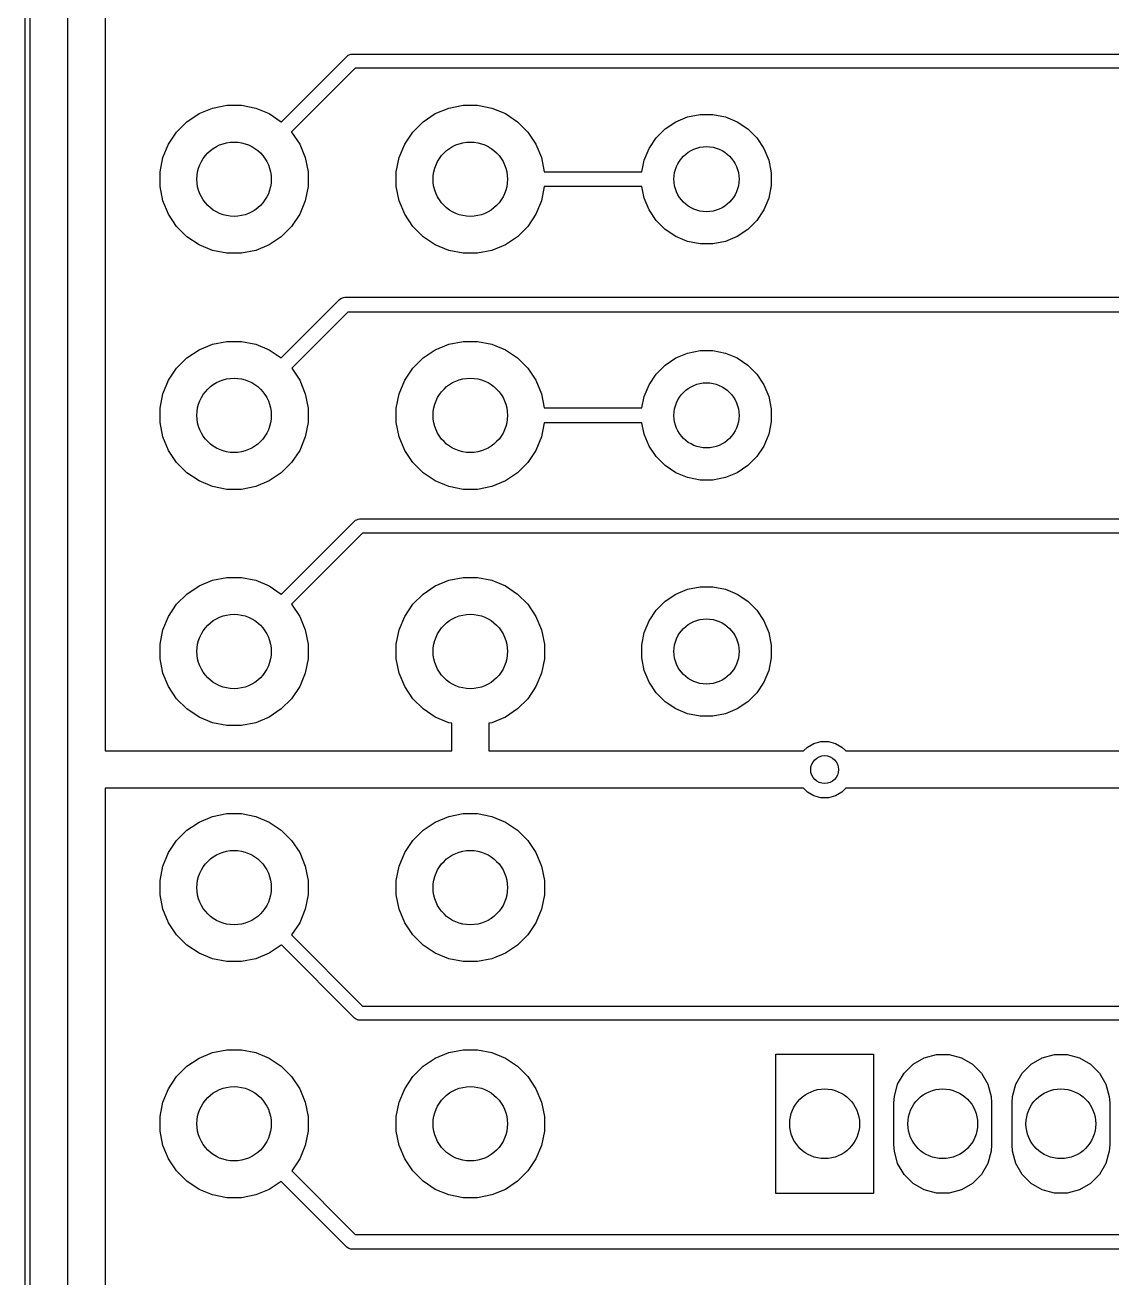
# Model space of a CAD drawing. Header units: millimetres. Extents: x 61.3 to 86.1, y -126.7 to -74.
# Drawn here: x 61.25 to 72.94, y -113.42 to -99.94 of the extents above; entities that cross this region are included whole.
import ezdxf

# ---------------------------------------------------------------- set-up
doc = ezdxf.new("R2010")
doc.units = ezdxf.units.MM
doc.layers.add('Edge.Cuts', color=254, linetype='CONTINUOUS', true_color=0xd0d2cd)
doc.layers.add('F.Cu', color=13, linetype='CONTINUOUS', true_color=0xc83434)

msp = doc.modelspace()

# ---------------------------------------------------------------- linework, layer by layer
at = {"layer": 'Edge.Cuts', "linetype": 'CONTINUOUS'}
for p, q in [((61.2525, -126.6825), (61.2525, -73.97745)), ((61.3025, -74.00245), (61.3025, -126.6575))]:
    msp.add_line(p, q, dxfattribs=at)
at = {"layer": 'Edge.Cuts'}
for centre, radius in [((63.5, -101.6), 0.4), ((63.5, -101.6), 0.4), ((66.04, -101.6), 0.4), ((66.04, -101.6), 0.4), ((68.58, -101.6), 0.35), ((68.58, -101.6), 0.35), ((63.5, -104.14), 0.4), ((63.5, -104.14), 0.4), ((66.04, -104.14), 0.4), ((66.04, -104.14), 0.4), ((68.58, -104.14), 0.35), ((68.58, -104.14), 0.35), ((63.5, -106.68), 0.4), ((63.5, -106.68), 0.4), ((66.04, -106.68), 0.4), ((66.04, -106.68), 0.4), ((68.58, -106.68), 0.35), ((68.58, -106.68), 0.35), ((63.5, -109.22), 0.4), ((63.5, -109.22), 0.4), ((66.04, -109.22), 0.4), ((66.04, -109.22), 0.4), ((63.5, -111.76), 0.4), ((63.5, -111.76), 0.4), ((66.04, -111.76), 0.4), ((66.04, -111.76), 0.4), ((69.85, -111.76), 0.375), ((69.85, -111.76), 0.375), ((71.12, -111.76), 0.375), ((71.12, -111.76), 0.375), ((72.39, -111.76), 0.375), ((72.39, -111.76), 0.375)]:
    msp.add_circle(centre, radius, dxfattribs=at)
at = {"layer": 'F.Cu', "linetype": 'CONTINUOUS'}
for p, q in [((61.7125, -119.38), (61.7125, -95.25)), ((62.1125, -95.45), (62.1125, -107.75)), ((64.73571, -100.263309), (64.755134, -100.255264)), ((64.755134, -100.255264), (64.77, -100.2538)), ((64.77, -100.2538), (79.400066, -100.2538)), ((64.009079, -100.983156), (64.716118, -100.276119)), ((64.716118, -100.276119), (64.727665, -100.266642)), ((64.727665, -100.266642), (64.73571, -100.263309)), ((64.801563, -100.4062), (64.116843, -101.09092)), ((79.400066, -100.4062), (64.801563, -100.4062)), ((62.992485, -100.981592), (63.122883, -100.894463)), ((63.122883, -100.894463), (63.267772, -100.834448)), ((63.267772, -100.834448), (63.421586, -100.803852)), ((63.421586, -100.803852), (63.578414, -100.803852)), ((63.578414, -100.803852), (63.732228, -100.834448)), ((63.732228, -100.834448), (63.877117, -100.894463)), ((63.877117, -100.894463), (64.007515, -100.981592)), ((65.532485, -100.981592), (65.662883, -100.894463)), ((65.662883, -100.894463), (65.807772, -100.834448)), ((65.807772, -100.834448), (65.961586, -100.803852)), ((65.961586, -100.803852), (66.118414, -100.803852)), ((66.118414, -100.803852), (66.272228, -100.834448)), ((66.272228, -100.834448), (66.417117, -100.894463)), ((66.417117, -100.894463), (66.547515, -100.981592)), ((68.250022, -100.982655), (68.376801, -100.930142)), ((68.376801, -100.930142), (68.511388, -100.903371)), ((68.511388, -100.903371), (68.648612, -100.903371)), ((68.648612, -100.903371), (68.783199, -100.930142)), ((68.783199, -100.930142), (68.909978, -100.982655)), ((62.881592, -101.092485), (62.992485, -100.981592)), ((64.007515, -100.981592), (64.009079, -100.983156)), ((65.421592, -101.092485), (65.532485, -100.981592)), ((66.547515, -100.981592), (66.658408, -101.092485)), ((68.038893, -101.155925), (68.135925, -101.058893)), ((68.135925, -101.058893), (68.250022, -100.982655)), ((68.909978, -100.982655), (69.024075, -101.058893)), ((69.024075, -101.058893), (69.121107, -101.155925)), ((62.794463, -101.222883), (62.881592, -101.092485)), ((64.116843, -101.09092), (64.118408, -101.092485)), ((64.118408, -101.092485), (64.205537, -101.222883)), ((65.334463, -101.222883), (65.421592, -101.092485)), ((66.658408, -101.092485), (66.745537, -101.222883)), ((67.962655, -101.270022), (68.038893, -101.155925)), ((69.121107, -101.155925), (69.197345, -101.270022)), ((62.734448, -101.367772), (62.794463, -101.222883)), ((64.205537, -101.222883), (64.265552, -101.367772)), ((65.274448, -101.367772), (65.334463, -101.222883)), ((66.745537, -101.222883), (66.805552, -101.367772)), ((67.910142, -101.396801), (67.962655, -101.270022)), ((69.197345, -101.270022), (69.249858, -101.396801)), ((62.703852, -101.521586), (62.734448, -101.367772)), ((64.265552, -101.367772), (64.296148, -101.521586)), ((65.243852, -101.521586), (65.274448, -101.367772)), ((66.805552, -101.367772), (66.835833, -101.52)), ((67.885636, -101.52), (67.910142, -101.396801)), ((69.249858, -101.396801), (69.276629, -101.531388)), ((62.703852, -101.678414), (62.703852, -101.521586)), ((64.296148, -101.521586), (64.296148, -101.678414)), ((65.243852, -101.678414), (65.243852, -101.521586)), ((66.835833, -101.52), (67.885636, -101.52)), ((69.276629, -101.531388), (69.276629, -101.668612)), ((62.734448, -101.832228), (62.703852, -101.678414)), ((64.296148, -101.678414), (64.265552, -101.832228)), ((65.274448, -101.832228), (65.243852, -101.678414)), ((66.835833, -101.68), (66.805552, -101.832228)), ((67.885636, -101.68), (66.835833, -101.68)), ((67.910142, -101.803199), (67.885636, -101.68)), ((69.276629, -101.668612), (69.249858, -101.803199)), ((62.794463, -101.977117), (62.734448, -101.832228)), ((64.265552, -101.832228), (64.205537, -101.977117)), ((65.334463, -101.977117), (65.274448, -101.832228)), ((66.805552, -101.832228), (66.745537, -101.977117)), ((67.962655, -101.929978), (67.910142, -101.803199)), ((69.249858, -101.803199), (69.197345, -101.929978)), ((62.881592, -102.107515), (62.794463, -101.977117)), ((64.205537, -101.977117), (64.118408, -102.107515)), ((65.421592, -102.107515), (65.334463, -101.977117)), ((66.745537, -101.977117), (66.658408, -102.107515)), ((68.038893, -102.044075), (67.962655, -101.929978)), ((69.197345, -101.929978), (69.121107, -102.044075)), ((62.992485, -102.218408), (62.881592, -102.107515)), ((64.118408, -102.107515), (64.007515, -102.218408)), ((65.532485, -102.218408), (65.421592, -102.107515)), ((66.658408, -102.107515), (66.547515, -102.218408)), ((68.135925, -102.141107), (68.038893, -102.044075)), ((68.250022, -102.217345), (68.135925, -102.141107)), ((69.024075, -102.141107), (68.909978, -102.217345)), ((69.121107, -102.044075), (69.024075, -102.141107)), ((63.122883, -102.305537), (62.992485, -102.218408)), ((64.007515, -102.218408), (63.877117, -102.305537)), ((65.662883, -102.305537), (65.532485, -102.218408)), ((66.547515, -102.218408), (66.417117, -102.305537)), ((68.376801, -102.269858), (68.250022, -102.217345)), ((68.511388, -102.296629), (68.376801, -102.269858)), ((68.783199, -102.269858), (68.648612, -102.296629)), ((68.909978, -102.217345), (68.783199, -102.269858)), ((63.267772, -102.365552), (63.122883, -102.305537)), ((63.421586, -102.396148), (63.267772, -102.365552)), ((63.578414, -102.396148), (63.421586, -102.396148)), ((63.732228, -102.365552), (63.578414, -102.396148)), ((63.877117, -102.305537), (63.732228, -102.365552)), ((65.807772, -102.365552), (65.662883, -102.305537)), ((65.961586, -102.396148), (65.807772, -102.365552)), ((66.118414, -102.396148), (65.961586, -102.396148)), ((66.272228, -102.365552), (66.118414, -102.396148)), ((66.417117, -102.305537), (66.272228, -102.365552)), ((68.648612, -102.296629), (68.511388, -102.296629)), ((64.006169, -103.520692), (64.634056, -102.892806)), ((64.634056, -102.892806), (64.646179, -102.882857)), ((64.646179, -102.882857), (64.675018, -102.870912)), ((64.675018, -102.870912), (64.690625, -102.869375)), ((64.690625, -102.869375), (80.036084, -102.869375)), ((64.723763, -103.029375), (64.119307, -103.63383)), ((80.036084, -103.029375), (64.723763, -103.029375)), ((63.267772, -103.374448), (63.421586, -103.343852)), ((63.421586, -103.343852), (63.578414, -103.343852)), ((63.578414, -103.343852), (63.732228, -103.374448)), ((65.807772, -103.374448), (65.961586, -103.343852)), ((65.961586, -103.343852), (66.118414, -103.343852)), ((66.118414, -103.343852), (66.272228, -103.374448)), ((62.992485, -103.521592), (63.122883, -103.434463)), ((63.122883, -103.434463), (63.267772, -103.374448)), ((63.732228, -103.374448), (63.877117, -103.434463)), ((63.877117, -103.434463), (64.006169, -103.520692)), ((65.532485, -103.521592), (65.662883, -103.434463)), ((65.662883, -103.434463), (65.807772, -103.374448)), ((66.272228, -103.374448), (66.417117, -103.434463)), ((66.417117, -103.434463), (66.547515, -103.521592)), ((68.250022, -103.522655), (68.376801, -103.470142)), ((68.376801, -103.470142), (68.511388, -103.443371)), ((68.511388, -103.443371), (68.648612, -103.443371)), ((68.648612, -103.443371), (68.783199, -103.470142)), ((68.783199, -103.470142), (68.909978, -103.522655)), ((62.881592, -103.632485), (62.992485, -103.521592)), ((65.421592, -103.632485), (65.532485, -103.521592)), ((66.547515, -103.521592), (66.658408, -103.632485)), ((68.038893, -103.695925), (68.135925, -103.598893)), ((68.135925, -103.598893), (68.250022, -103.522655)), ((68.909978, -103.522655), (69.024075, -103.598893)), ((69.024075, -103.598893), (69.121107, -103.695925)), ((62.734448, -103.907772), (62.794463, -103.762883)), ((62.794463, -103.762883), (62.881592, -103.632485)), ((64.119307, -103.63383), (64.205537, -103.762883)), ((64.205537, -103.762883), (64.265552, -103.907772)), ((65.274448, -103.907772), (65.334463, -103.762883)), ((65.334463, -103.762883), (65.421592, -103.632485)), ((66.658408, -103.632485), (66.745537, -103.762883)), ((66.745537, -103.762883), (66.805552, -103.907772)), ((67.962655, -103.810022), (68.038893, -103.695925)), ((69.121107, -103.695925), (69.197345, -103.810022)), ((67.910142, -103.936801), (67.962655, -103.810022)), ((69.197345, -103.810022), (69.249858, -103.936801)), ((62.703852, -104.061586), (62.734448, -103.907772)), ((64.265552, -103.907772), (64.296148, -104.061586)), ((65.243852, -104.061586), (65.274448, -103.907772)), ((66.805552, -103.907772), (66.835833, -104.06)), ((67.885636, -104.06), (67.910142, -103.936801)), ((69.249858, -103.936801), (69.276629, -104.071388)), ((62.703852, -104.218414), (62.703852, -104.061586)), ((64.296148, -104.061586), (64.296148, -104.218414)), ((65.243852, -104.218414), (65.243852, -104.061586)), ((66.835833, -104.06), (67.885636, -104.06)), ((69.276629, -104.071388), (69.276629, -104.208612)), ((62.734448, -104.372228), (62.703852, -104.218414)), ((64.296148, -104.218414), (64.265552, -104.372228)), ((65.274448, -104.372228), (65.243852, -104.218414)), ((66.835833, -104.22), (66.805552, -104.372228)), ((67.885636, -104.22), (66.835833, -104.22)), ((67.910142, -104.343199), (67.885636, -104.22)), ((69.276629, -104.208612), (69.249858, -104.343199)), ((62.794463, -104.517117), (62.734448, -104.372228)), ((64.265552, -104.372228), (64.205537, -104.517117)), ((65.334463, -104.517117), (65.274448, -104.372228)), ((66.805552, -104.372228), (66.745537, -104.517117)), ((67.962655, -104.469978), (67.910142, -104.343199)), ((69.249858, -104.343199), (69.197345, -104.469978)), ((62.881592, -104.647515), (62.794463, -104.517117)), ((64.205537, -104.517117), (64.118408, -104.647515)), ((65.421592, -104.647515), (65.334463, -104.517117)), ((66.745537, -104.517117), (66.658408, -104.647515)), ((68.038893, -104.584075), (67.962655, -104.469978)), ((69.197345, -104.469978), (69.121107, -104.584075)), ((62.992485, -104.758408), (62.881592, -104.647515)), ((64.118408, -104.647515), (64.007515, -104.758408)), ((65.532485, -104.758408), (65.421592, -104.647515)), ((66.658408, -104.647515), (66.547515, -104.758408)), ((68.135925, -104.681107), (68.038893, -104.584075)), ((68.250022, -104.757345), (68.135925, -104.681107)), ((69.024075, -104.681107), (68.909978, -104.757345)), ((69.121107, -104.584075), (69.024075, -104.681107)), ((63.122883, -104.845537), (62.992485, -104.758408)), ((64.007515, -104.758408), (63.877117, -104.845537)), ((65.662883, -104.845537), (65.532485, -104.758408)), ((66.547515, -104.758408), (66.417117, -104.845537)), ((68.376801, -104.809858), (68.250022, -104.757345)), ((68.511388, -104.836629), (68.376801, -104.809858)), ((68.648612, -104.836629), (68.511388, -104.836629)), ((68.783199, -104.809858), (68.648612, -104.836629)), ((68.909978, -104.757345), (68.783199, -104.809858)), ((63.267772, -104.905552), (63.122883, -104.845537)), ((63.421586, -104.936148), (63.267772, -104.905552)), ((63.578414, -104.936148), (63.421586, -104.936148)), ((63.732228, -104.905552), (63.578414, -104.936148)), ((63.877117, -104.845537), (63.732228, -104.905552)), ((65.807772, -104.905552), (65.662883, -104.845537)), ((65.961586, -104.936148), (65.807772, -104.905552)), ((66.118414, -104.936148), (65.961586, -104.936148)), ((66.272228, -104.905552), (66.118414, -104.936148)), ((66.417117, -104.845537), (66.272228, -104.905552)), ((64.009079, -106.063156), (64.795493, -105.276744)), ((64.795493, -105.276744), (64.80704, -105.267267)), ((64.80704, -105.267267), (64.818418, -105.262554)), ((64.818418, -105.262554), (64.834509, -105.255889)), ((64.834509, -105.255889), (64.849375, -105.254425)), ((64.849375, -105.254425), (80.035066, -105.254425)), ((64.880938, -105.406825), (64.116843, -106.17092)), ((80.035066, -105.406825), (64.880938, -105.406825)), ((63.122883, -105.974463), (63.267772, -105.914448)), ((63.267772, -105.914448), (63.421586, -105.883852)), ((63.421586, -105.883852), (63.578414, -105.883852)), ((63.578414, -105.883852), (63.732228, -105.914448)), ((63.732228, -105.914448), (63.877117, -105.974463)), ((65.662883, -105.974463), (65.807772, -105.914448)), ((65.807772, -105.914448), (65.961586, -105.883852)), ((65.961586, -105.883852), (66.118414, -105.883852)), ((66.118414, -105.883852), (66.272228, -105.914448)), ((66.272228, -105.914448), (66.417117, -105.974463)), ((62.992485, -106.061592), (63.122883, -105.974463)), ((63.877117, -105.974463), (64.007515, -106.061592)), ((65.532485, -106.061592), (65.662883, -105.974463)), ((66.417117, -105.974463), (66.547515, -106.061592)), ((68.250022, -106.062655), (68.376801, -106.010142)), ((68.376801, -106.010142), (68.511388, -105.983371)), ((68.511388, -105.983371), (68.648612, -105.983371)), ((68.648612, -105.983371), (68.783199, -106.010142)), ((68.783199, -106.010142), (68.909978, -106.062655)), ((62.794463, -106.302883), (62.881592, -106.172485)), ((62.881592, -106.172485), (62.992485, -106.061592)), ((64.007515, -106.061592), (64.009079, -106.063156)), ((64.116843, -106.17092), (64.118408, -106.172485)), ((64.118408, -106.172485), (64.205537, -106.302883)), ((65.334463, -106.302883), (65.421592, -106.172485)), ((65.421592, -106.172485), (65.532485, -106.061592)), ((66.547515, -106.061592), (66.658408, -106.172485)), ((66.658408, -106.172485), (66.745537, -106.302883)), ((68.038893, -106.235925), (68.135925, -106.138893)), ((68.135925, -106.138893), (68.250022, -106.062655)), ((68.909978, -106.062655), (69.024075, -106.138893)), ((69.024075, -106.138893), (69.121107, -106.235925)), ((62.734448, -106.447772), (62.794463, -106.302883)), ((64.205537, -106.302883), (64.265552, -106.447772)), ((65.274448, -106.447772), (65.334463, -106.302883)), ((66.745537, -106.302883), (66.805552, -106.447772)), ((67.962655, -106.350022), (68.038893, -106.235925)), ((69.121107, -106.235925), (69.197345, -106.350022)), ((62.703852, -106.601586), (62.734448, -106.447772)), ((64.265552, -106.447772), (64.296148, -106.601586)), ((65.243852, -106.601586), (65.274448, -106.447772)), ((66.805552, -106.447772), (66.836148, -106.601586)), ((67.910142, -106.476801), (67.962655, -106.350022)), ((69.197345, -106.350022), (69.249858, -106.476801)), ((67.883371, -106.611388), (67.910142, -106.476801)), ((69.249858, -106.476801), (69.276629, -106.611388)), ((62.703852, -106.758414), (62.703852, -106.601586)), ((64.296148, -106.601586), (64.296148, -106.758414)), ((65.243852, -106.758414), (65.243852, -106.601586)), ((66.836148, -106.601586), (66.836148, -106.758414)), ((67.883371, -106.748612), (67.883371, -106.611388)), ((69.276629, -106.611388), (69.276629, -106.748612)), ((62.734448, -106.912228), (62.703852, -106.758414)), ((64.296148, -106.758414), (64.265552, -106.912228)), ((65.274448, -106.912228), (65.243852, -106.758414)), ((66.836148, -106.758414), (66.805552, -106.912228)), ((67.910142, -106.883199), (67.883371, -106.748612)), ((69.276629, -106.748612), (69.249858, -106.883199)), ((62.794463, -107.057117), (62.734448, -106.912228)), ((64.265552, -106.912228), (64.205537, -107.057117)), ((65.334463, -107.057117), (65.274448, -106.912228)), ((66.805552, -106.912228), (66.745537, -107.057117)), ((67.962655, -107.009978), (67.910142, -106.883199)), ((69.249858, -106.883199), (69.197345, -107.009978)), ((62.881592, -107.187515), (62.794463, -107.057117)), ((64.205537, -107.057117), (64.118408, -107.187515)), ((65.421592, -107.187515), (65.334463, -107.057117)), ((66.745537, -107.057117), (66.658408, -107.187515)), ((68.038893, -107.124075), (67.962655, -107.009978)), ((68.135925, -107.221107), (68.038893, -107.124075)), ((69.121107, -107.124075), (69.024075, -107.221107)), ((69.197345, -107.009978), (69.121107, -107.124075)), ((62.992485, -107.298408), (62.881592, -107.187515)), ((64.118408, -107.187515), (64.007515, -107.298408)), ((65.532485, -107.298408), (65.421592, -107.187515)), ((66.658408, -107.187515), (66.547515, -107.298408)), ((68.250022, -107.297345), (68.135925, -107.221107)), ((69.024075, -107.221107), (68.909978, -107.297345)), ((63.122883, -107.385537), (62.992485, -107.298408)), ((63.267772, -107.445552), (63.122883, -107.385537)), ((63.877117, -107.385537), (63.732228, -107.445552)), ((64.007515, -107.298408), (63.877117, -107.385537)), ((65.662883, -107.385537), (65.532485, -107.298408)), ((65.807772, -107.445552), (65.662883, -107.385537)), ((66.417117, -107.385537), (66.272228, -107.445552)), ((66.547515, -107.298408), (66.417117, -107.385537)), ((68.376801, -107.349858), (68.250022, -107.297345)), ((68.511388, -107.376629), (68.376801, -107.349858)), ((68.648612, -107.376629), (68.511388, -107.376629)), ((68.783199, -107.349858), (68.648612, -107.376629)), ((68.909978, -107.297345), (68.783199, -107.349858)), ((63.421586, -107.476148), (63.267772, -107.445552)), ((63.578414, -107.476148), (63.421586, -107.476148)), ((63.732228, -107.445552), (63.578414, -107.476148)), ((65.84, -107.451962), (65.807772, -107.445552)), ((65.84, -107.75), (65.84, -107.451962)), ((66.272228, -107.445552), (66.24, -107.451962)), ((66.24, -107.451962), (66.24, -107.75)), ((69.66445, -107.708186), (69.733358, -107.668402)), ((69.733358, -107.668402), (69.810216, -107.647808)), ((69.810216, -107.647808), (69.889784, -107.647808)), ((69.889784, -107.647808), (69.966642, -107.668402)), ((69.966642, -107.668402), (70.03555, -107.708186)), ((62.1125, -107.75), (65.84, -107.75)), ((66.24, -107.75), (69.622636, -107.75)), ((69.622636, -107.75), (69.66445, -107.708186)), ((70.03555, -107.708186), (70.077364, -107.75)), ((70.077364, -107.75), (79.292158, -107.75)), ((69.622636, -108.15), (62.1125, -108.15)), ((62.1125, -108.15), (62.1125, -119.18)), ((69.66445, -108.191814), (69.622636, -108.15)), ((69.733358, -108.231598), (69.66445, -108.191814)), ((70.03555, -108.191814), (69.966642, -108.231598)), ((70.077364, -108.15), (70.03555, -108.191814)), ((79.375, -108.15), (70.077364, -108.15)), ((69.810216, -108.252192), (69.733358, -108.231598)), ((69.889784, -108.252192), (69.810216, -108.252192)), ((69.966642, -108.231598), (69.889784, -108.252192)), ((63.122883, -108.514463), (63.267772, -108.454448)), ((63.267772, -108.454448), (63.421586, -108.423852)), ((63.421586, -108.423852), (63.578414, -108.423852)), ((63.578414, -108.423852), (63.732228, -108.454448)), ((63.732228, -108.454448), (63.877117, -108.514463)), ((65.662883, -108.514463), (65.807772, -108.454448)), ((65.807772, -108.454448), (65.961586, -108.423852)), ((65.961586, -108.423852), (66.118414, -108.423852)), ((66.118414, -108.423852), (66.272228, -108.454448)), ((66.272228, -108.454448), (66.417117, -108.514463)), ((62.881592, -108.712485), (62.992485, -108.601592)), ((62.992485, -108.601592), (63.122883, -108.514463)), ((63.877117, -108.514463), (64.007515, -108.601592)), ((64.007515, -108.601592), (64.118408, -108.712485)), ((65.421592, -108.712485), (65.532485, -108.601592)), ((65.532485, -108.601592), (65.662883, -108.514463)), ((66.417117, -108.514463), (66.547515, -108.601592)), ((66.547515, -108.601592), (66.658408, -108.712485)), ((62.794463, -108.842883), (62.881592, -108.712485)), ((64.118408, -108.712485), (64.205537, -108.842883)), ((65.334463, -108.842883), (65.421592, -108.712485)), ((66.658408, -108.712485), (66.745537, -108.842883)), ((62.734448, -108.987772), (62.794463, -108.842883)), ((64.205537, -108.842883), (64.265552, -108.987772)), ((65.274448, -108.987772), (65.334463, -108.842883)), ((66.745537, -108.842883), (66.805552, -108.987772)), ((62.703852, -109.141586), (62.734448, -108.987772)), ((64.265552, -108.987772), (64.296148, -109.141586)), ((65.243852, -109.141586), (65.274448, -108.987772)), ((66.805552, -108.987772), (66.836148, -109.141586)), ((62.703852, -109.298414), (62.703852, -109.141586)), ((64.296148, -109.141586), (64.296148, -109.298414)), ((65.243852, -109.298414), (65.243852, -109.141586)), ((66.836148, -109.141586), (66.836148, -109.298414)), ((62.734448, -109.452228), (62.703852, -109.298414)), ((64.296148, -109.298414), (64.265552, -109.452228)), ((65.274448, -109.452228), (65.243852, -109.298414)), ((66.836148, -109.298414), (66.805552, -109.452228)), ((62.794463, -109.597117), (62.734448, -109.452228)), ((64.265552, -109.452228), (64.205537, -109.597117)), ((65.334463, -109.597117), (65.274448, -109.452228)), ((66.805552, -109.452228), (66.745537, -109.597117)), ((62.881592, -109.727515), (62.794463, -109.597117)), ((64.205537, -109.597117), (64.118408, -109.727515)), ((65.421592, -109.727515), (65.334463, -109.597117)), ((66.745537, -109.597117), (66.658408, -109.727515)), ((62.992485, -109.838408), (62.881592, -109.727515)), ((64.118408, -109.727515), (64.116843, -109.729079)), ((64.116843, -109.729079), (64.880938, -110.493175)), ((65.532485, -109.838408), (65.421592, -109.727515)), ((66.658408, -109.727515), (66.547515, -109.838408)), ((63.122883, -109.925537), (62.992485, -109.838408)), ((63.267772, -109.985552), (63.122883, -109.925537)), ((63.877117, -109.925537), (63.732228, -109.985552)), ((64.007515, -109.838408), (63.877117, -109.925537)), ((64.009079, -109.836843), (64.007515, -109.838408)), ((64.795493, -110.623256), (64.009079, -109.836843)), ((65.662883, -109.925537), (65.532485, -109.838408)), ((65.807772, -109.985552), (65.662883, -109.925537)), ((66.417117, -109.925537), (66.272228, -109.985552)), ((66.547515, -109.838408), (66.417117, -109.925537)), ((63.421586, -110.016148), (63.267772, -109.985552)), ((63.578414, -110.016148), (63.421586, -110.016148)), ((63.732228, -109.985552), (63.578414, -110.016148)), ((65.961586, -110.016148), (65.807772, -109.985552)), ((66.118414, -110.016148), (65.961586, -110.016148)), ((66.272228, -109.985552), (66.118414, -110.016148)), ((64.880938, -110.493175), (74.819061, -110.493175)), ((64.80704, -110.632733), (64.795493, -110.623256)), ((64.818418, -110.637445), (64.80704, -110.632733)), ((64.834509, -110.644111), (64.818418, -110.637445)), ((64.849375, -110.645575), (64.834509, -110.644111)), ((74.850625, -110.645575), (64.849375, -110.645575)), ((63.122883, -111.054463), (63.267772, -110.994448)), ((63.267772, -110.994448), (63.421586, -110.963852)), ((63.421586, -110.963852), (63.578414, -110.963852)), ((63.578414, -110.963852), (63.732228, -110.994448)), ((63.732228, -110.994448), (63.877117, -111.054463)), ((65.662883, -111.054463), (65.807772, -110.994448)), ((65.807772, -110.994448), (65.961586, -110.963852)), ((65.961586, -110.963852), (66.118414, -110.963852)), ((66.118414, -110.963852), (66.272228, -110.994448)), ((66.272228, -110.994448), (66.417117, -111.054463)), ((69.325, -112.51), (69.325, -111.01)), ((69.325, -111.01), (70.375, -111.01)), ((70.375, -111.01), (70.375, -112.51)), ((70.919091, -111.049963), (71.051474, -111.014491)), ((71.051474, -111.014491), (71.188526, -111.014491)), ((71.188526, -111.014491), (71.320909, -111.049963)), ((72.189091, -111.049963), (72.321474, -111.014491)), ((72.321474, -111.014491), (72.458526, -111.014491)), ((72.458526, -111.014491), (72.590909, -111.049963)), ((62.881592, -111.252485), (62.992485, -111.141592)), ((62.992485, -111.141592), (63.122883, -111.054463)), ((63.877117, -111.054463), (64.007515, -111.141592)), ((64.007515, -111.141592), (64.118408, -111.252485)), ((65.421592, -111.252485), (65.532485, -111.141592)), ((65.532485, -111.141592), (65.662883, -111.054463)), ((66.417117, -111.054463), (66.547515, -111.141592)), ((66.547515, -111.141592), (66.658408, -111.252485)), ((70.703489, -111.2154), (70.8004, -111.118489)), ((70.8004, -111.118489), (70.919091, -111.049963)), ((71.320909, -111.049963), (71.4396, -111.118489)), ((71.4396, -111.118489), (71.536511, -111.2154)), ((71.973489, -111.2154), (72.0704, -111.118489)), ((72.0704, -111.118489), (72.189091, -111.049963)), ((72.590909, -111.049963), (72.7096, -111.118489)), ((72.7096, -111.118489), (72.806511, -111.2154)), ((62.794463, -111.382883), (62.881592, -111.252485)), ((64.118408, -111.252485), (64.205537, -111.382883)), ((65.334463, -111.382883), (65.421592, -111.252485)), ((66.658408, -111.252485), (66.745537, -111.382883)), ((70.634963, -111.334091), (70.703489, -111.2154)), ((71.536511, -111.2154), (71.605037, -111.334091)), ((71.904963, -111.334091), (71.973489, -111.2154)), ((72.806511, -111.2154), (72.875037, -111.334091)), ((62.734448, -111.527772), (62.794463, -111.382883)), ((64.205537, -111.382883), (64.265552, -111.527772)), ((65.274448, -111.527772), (65.334463, -111.382883)), ((66.745537, -111.382883), (66.805552, -111.527772)), ((70.599491, -111.466474), (70.634963, -111.334091)), ((71.605037, -111.334091), (71.640509, -111.466474)), ((71.869491, -111.466474), (71.904963, -111.334091)), ((72.875037, -111.334091), (72.910509, -111.466474)), ((62.703852, -111.681586), (62.734448, -111.527772)), ((64.265552, -111.527772), (64.296148, -111.681586)), ((65.243852, -111.681586), (65.274448, -111.527772)), ((66.805552, -111.527772), (66.836148, -111.681586)), ((70.595, -111.535), (70.599491, -111.466474)), ((70.595, -111.985), (70.595, -111.535)), ((71.640509, -111.466474), (71.645, -111.535)), ((71.645, -111.535), (71.645, -111.985)), ((71.865, -111.535), (71.869491, -111.466474)), ((71.865, -111.985), (71.865, -111.535)), ((72.910509, -111.466474), (72.915, -111.535)), ((72.915, -111.535), (72.915, -111.985)), ((62.703852, -111.838414), (62.703852, -111.681586)), ((64.296148, -111.681586), (64.296148, -111.838414)), ((65.243852, -111.838414), (65.243852, -111.681586)), ((66.836148, -111.681586), (66.836148, -111.838414)), ((62.734448, -111.992228), (62.703852, -111.838414)), ((64.296148, -111.838414), (64.265552, -111.992228)), ((65.274448, -111.992228), (65.243852, -111.838414)), ((66.836148, -111.838414), (66.805552, -111.992228)), ((70.599491, -112.053526), (70.595, -111.985)), ((71.645, -111.985), (71.640509, -112.053526)), ((71.869491, -112.053526), (71.865, -111.985)), ((72.915, -111.985), (72.910509, -112.053526)), ((62.794463, -112.137117), (62.734448, -111.992228)), ((64.265552, -111.992228), (64.205537, -112.137117)), ((65.334463, -112.137117), (65.274448, -111.992228)), ((66.805552, -111.992228), (66.745537, -112.137117)), ((70.634963, -112.185909), (70.599491, -112.053526)), ((71.640509, -112.053526), (71.605037, -112.185909)), ((71.904963, -112.185909), (71.869491, -112.053526)), ((72.910509, -112.053526), (72.875037, -112.185909)), ((62.881592, -112.267515), (62.794463, -112.137117)), ((64.205537, -112.137117), (64.119307, -112.266169)), ((65.421592, -112.267515), (65.334463, -112.137117)), ((66.745537, -112.137117), (66.658408, -112.267515)), ((70.703489, -112.3046), (70.634963, -112.185909)), ((71.605037, -112.185909), (71.536511, -112.3046)), ((71.973489, -112.3046), (71.904963, -112.185909)), ((72.875037, -112.185909), (72.806511, -112.3046)), ((62.992485, -112.378408), (62.881592, -112.267515)), ((63.122883, -112.465537), (62.992485, -112.378408)), ((64.006169, -112.379307), (63.877117, -112.465537)), ((64.713431, -113.086568), (64.006169, -112.379307)), ((64.119307, -112.266169), (64.803137, -112.95)), ((65.532485, -112.378408), (65.421592, -112.267515)), ((65.662883, -112.465537), (65.532485, -112.378408)), ((66.547515, -112.378408), (66.417117, -112.465537)), ((66.658408, -112.267515), (66.547515, -112.378408)), ((70.8004, -112.401511), (70.703489, -112.3046)), ((71.536511, -112.3046), (71.4396, -112.401511)), ((72.0704, -112.401511), (71.973489, -112.3046)), ((72.806511, -112.3046), (72.7096, -112.401511)), ((63.267772, -112.525552), (63.122883, -112.465537)), ((63.877117, -112.465537), (63.732228, -112.525552)), ((65.807772, -112.525552), (65.662883, -112.465537)), ((66.417117, -112.465537), (66.272228, -112.525552)), ((70.375, -112.51), (69.325, -112.51)), ((70.919091, -112.470037), (70.8004, -112.401511)), ((71.051474, -112.505509), (70.919091, -112.470037)), ((71.188526, -112.505509), (71.051474, -112.505509)), ((71.320909, -112.470037), (71.188526, -112.505509)), ((71.4396, -112.401511), (71.320909, -112.470037)), ((72.189091, -112.470037), (72.0704, -112.401511)), ((72.321474, -112.505509), (72.189091, -112.470037)), ((72.458526, -112.505509), (72.321474, -112.505509)), ((72.590909, -112.470037), (72.458526, -112.505509)), ((72.7096, -112.401511), (72.590909, -112.470037)), ((63.421586, -112.556148), (63.267772, -112.525552)), ((63.578414, -112.556148), (63.421586, -112.556148)), ((63.732228, -112.525552), (63.578414, -112.556148)), ((65.961586, -112.556148), (65.807772, -112.525552)), ((66.118414, -112.556148), (65.961586, -112.556148)), ((66.272228, -112.525552), (66.118414, -112.556148)), ((64.803137, -112.95), (83.052334, -112.95)), ((64.725548, -113.096512), (64.713431, -113.086568)), ((64.725554, -113.096518), (64.725548, -113.096512)), ((64.754393, -113.108463), (64.725554, -113.096518)), ((64.77, -113.11), (64.754393, -113.108463)), ((83.052334, -113.11), (64.77, -113.11))]:
    msp.add_line(p, q, dxfattribs=at)
at = {"layer": 'F.Cu'}
for centre, radius in [((63.5, -101.6), 0.4), ((63.5, -101.6), 0.4), ((66.04, -101.6), 0.4), ((66.04, -101.6), 0.4), ((68.58, -101.6), 0.35), ((68.58, -101.6), 0.35), ((63.5, -104.14), 0.4), ((63.5, -104.14), 0.4), ((66.04, -104.14), 0.4), ((66.04, -104.14), 0.4), ((68.58, -104.14), 0.35), ((68.58, -104.14), 0.35), ((63.5, -106.68), 0.4), ((63.5, -106.68), 0.4), ((66.04, -106.68), 0.4), ((66.04, -106.68), 0.4), ((68.58, -106.68), 0.35), ((68.58, -106.68), 0.35), ((69.85, -107.95), 0.15), ((69.85, -107.95), 0.15), ((63.5, -109.22), 0.4), ((63.5, -109.22), 0.4), ((66.04, -109.22), 0.4), ((66.04, -109.22), 0.4), ((63.5, -111.76), 0.4), ((63.5, -111.76), 0.4), ((66.04, -111.76), 0.4), ((66.04, -111.76), 0.4), ((69.85, -111.76), 0.375), ((69.85, -111.76), 0.375), ((71.12, -111.76), 0.375), ((71.12, -111.76), 0.375), ((72.39, -111.76), 0.375), ((72.39, -111.76), 0.375)]:
    msp.add_circle(centre, radius, dxfattribs=at)

doc.saveas('drawing.dxf')
